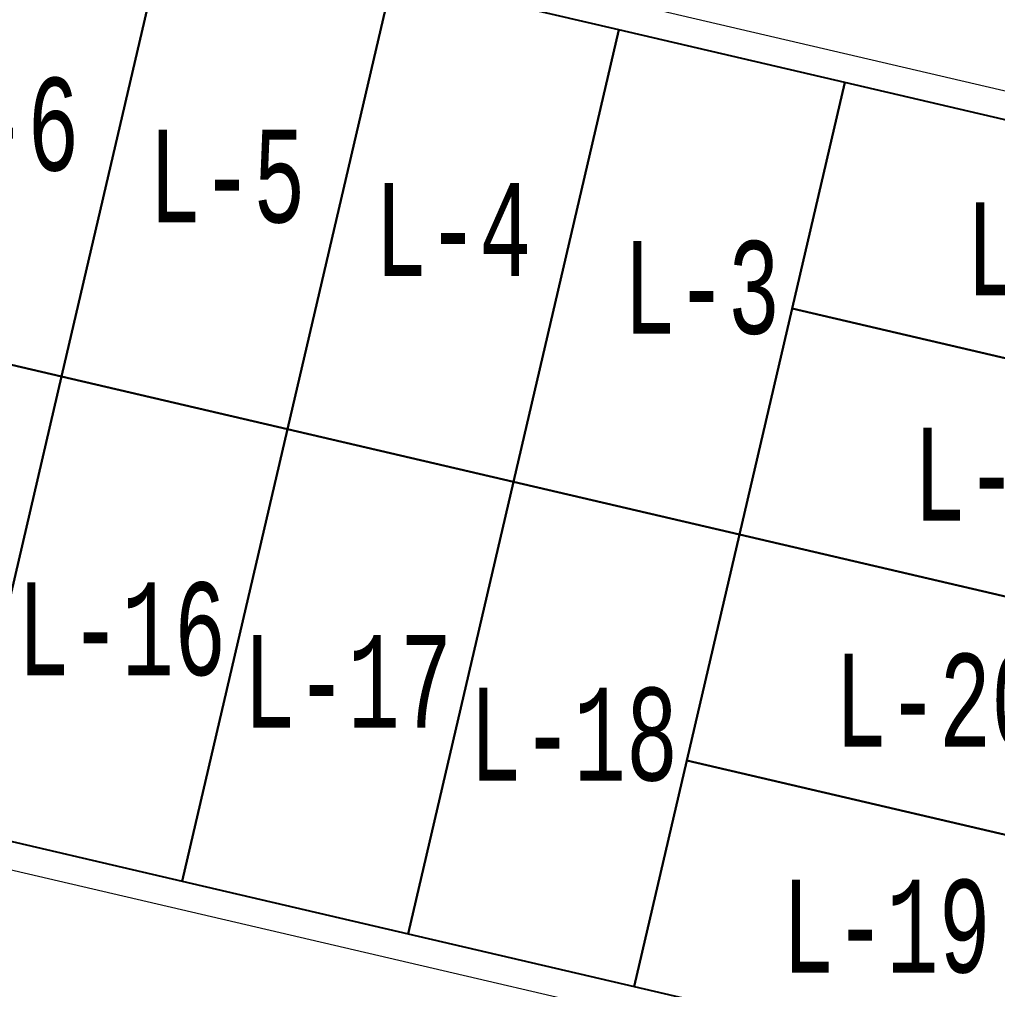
# Model space of a CAD drawing. Header units: millimetres. Extents: x 474016 to 477875, y 2288607 to 2292200.
# Drawn here: x 474205.4 to 474258, y 2289337.7 to 2289389.9 of the extents above; entities that cross this region are included whole.
import ezdxf
from ezdxf.enums import TextEntityAlignment as Align

# ---------------------------------------------------------------- set-up
doc = ezdxf.new("R2010")
doc.units = ezdxf.units.MM
doc.header["$LTSCALE"] = 50
doc.layers.add('BANQUETA', color=251, linetype='Continuous', lineweight=5)
doc.layers.add('LOTES', color=6, linetype='Continuous', lineweight=15)
doc.layers.add('CVL_LOTIF', color=1, linetype='Continuous')
doc.layers.add('MZ Y LT', color=7, linetype='Continuous', lineweight=13, true_color=0x0d2bf2)
doc.styles.add('MONOTXT4', font='MONOTXT4.shx', dxfattribs={"width": 0.55})

msp = doc.modelspace()

# ---------------------------------------------------------------- linework, layer by layer
at = {"layer": 'BANQUETA'}
msp.add_lwpolyline([(474140.726, 2289359.067), (474262.464, 2289330.696, 0.414214), (474264.866, 2289332.19), (474275.987, 2289379.911, 0.414214), (474274.493, 2289382.313), (474152.755, 2289410.684)], format="xyb", dxfattribs=at)
at = {"layer": 'CVL_LOTIF'}
for points in [[(474213.284, 2289395.037), (474201.11, 2289397.874), (474195.436, 2289373.527), (474207.61, 2289370.69)], [(474225.458, 2289392.2), (474213.284, 2289395.037), (474207.61, 2289370.69), (474219.783, 2289367.853)], [(474237.631, 2289389.363), (474225.458, 2289392.2), (474219.783, 2289367.853), (474231.957, 2289365.016)], [(474249.805, 2289386.526), (474237.631, 2289389.363), (474231.957, 2289365.016), (474244.131, 2289362.179), (474246.968, 2289374.352)], [(474274.153, 2289380.852), (474249.805, 2289386.526), (474246.968, 2289374.352), (474271.316, 2289368.678)], [(474271.316, 2289368.678), (474246.968, 2289374.352), (474244.131, 2289362.179), (474268.479, 2289356.504)], [(474207.61, 2289370.69), (474195.436, 2289373.527), (474189.762, 2289349.179), (474201.936, 2289346.342)], [(474219.783, 2289367.853), (474207.61, 2289370.69), (474201.936, 2289346.342), (474214.109, 2289343.505)], [(474231.957, 2289365.016), (474219.783, 2289367.853), (474214.109, 2289343.505), (474226.283, 2289340.668)], [(474244.131, 2289362.179), (474231.957, 2289365.016), (474226.283, 2289340.668), (474238.457, 2289337.831)], [(474268.479, 2289356.504), (474244.131, 2289362.179), (474241.294, 2289350.005), (474265.641, 2289344.331)], [(474265.641, 2289344.331), (474241.294, 2289350.005), (474238.457, 2289337.831), (474262.804, 2289332.157)]]:
    msp.add_lwpolyline(points, close=True, dxfattribs=at)
at = {"layer": 'LOTES'}
for p, q in [((474207.61, 2289370.69), (474213.284, 2289395.037)), ((474219.783, 2289367.853), (474225.458, 2289392.2)), ((474231.957, 2289365.016), (474237.631, 2289389.363)), ((474244.131, 2289362.179), (474249.805, 2289386.526)), ((474246.968, 2289374.352), (474271.316, 2289368.678)), ((474201.936, 2289346.342), (474207.61, 2289370.69)), ((474214.109, 2289343.505), (474219.783, 2289367.853)), ((474226.283, 2289340.668), (474231.957, 2289365.016)), ((474238.457, 2289337.831), (474244.131, 2289362.179))]:
    msp.add_line(p, q, dxfattribs=at)

# ---------------------------------------------------------------- texts
at = {"layer": 'MZ Y LT', "lineweight": 13, "style": 'MONOTXT4', "width": 0.65}
for s, p in [('L-6', (474204.36, 2289384.282)), ('L-5', (474216.534, 2289381.445)), ('L-4', (474228.707, 2289378.608)), ('L-2', (474260.56, 2289377.602)), ('L-3', (474242.099, 2289375.487)), ('L-1', (474257.723, 2289365.428)), ('L-16', (474210.859, 2289357.097)), ('L-17', (474223.033, 2289354.26)), ('L-20', (474254.886, 2289353.255)), ('L-18', (474235.207, 2289351.423)), ('L-19', (474252.049, 2289341.081))]:
    msp.add_text(s, height=5, dxfattribs=at).set_placement(p, align=Align.MIDDLE)

doc.saveas('drawing.dxf')
